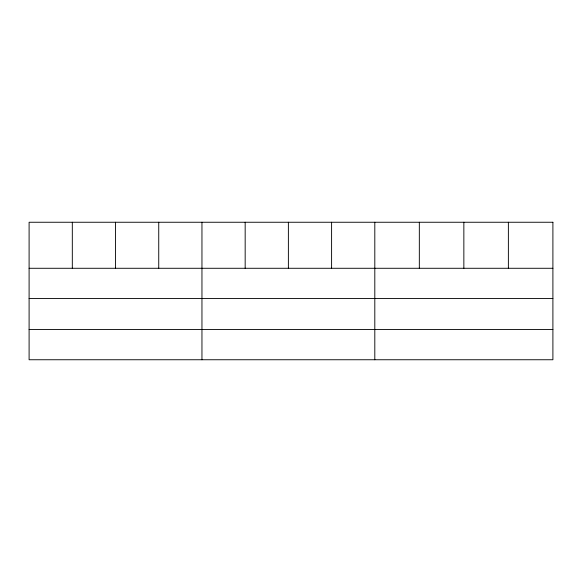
<?xml version="1.0" encoding="UTF-8"?>
<svg xmlns="http://www.w3.org/2000/svg" width="582" height="582" viewBox="0 0 582 582"><rect width="100%" height="100%" fill="white"/><g stroke="black" fill="none" stroke-linecap="round" stroke-linejoin="round"><path stroke-width="0.87" d="M29.1 268.28L552.9 268.28M29.1 298.464L552.9 298.464M29.1 329.565L552.9 329.565M508.377 222.251L508.377 268.28M463.854 222.251L463.854 268.28M419.331 222.251L419.331 268.28M374.808 222.251L374.808 359.749M331.595 222.251L331.595 268.28M288.381 222.251L288.381 268.28M245.168 222.251L245.168 268.28M201.954 222.251L201.954 359.749M158.74 222.251L158.74 268.28M115.527 222.251L115.527 268.28M72.314 222.251L72.314 268.28M552.9 222.251L29.1 222.251L29.1 359.749L552.9 359.749L552.9 222.251"/></g></svg>
